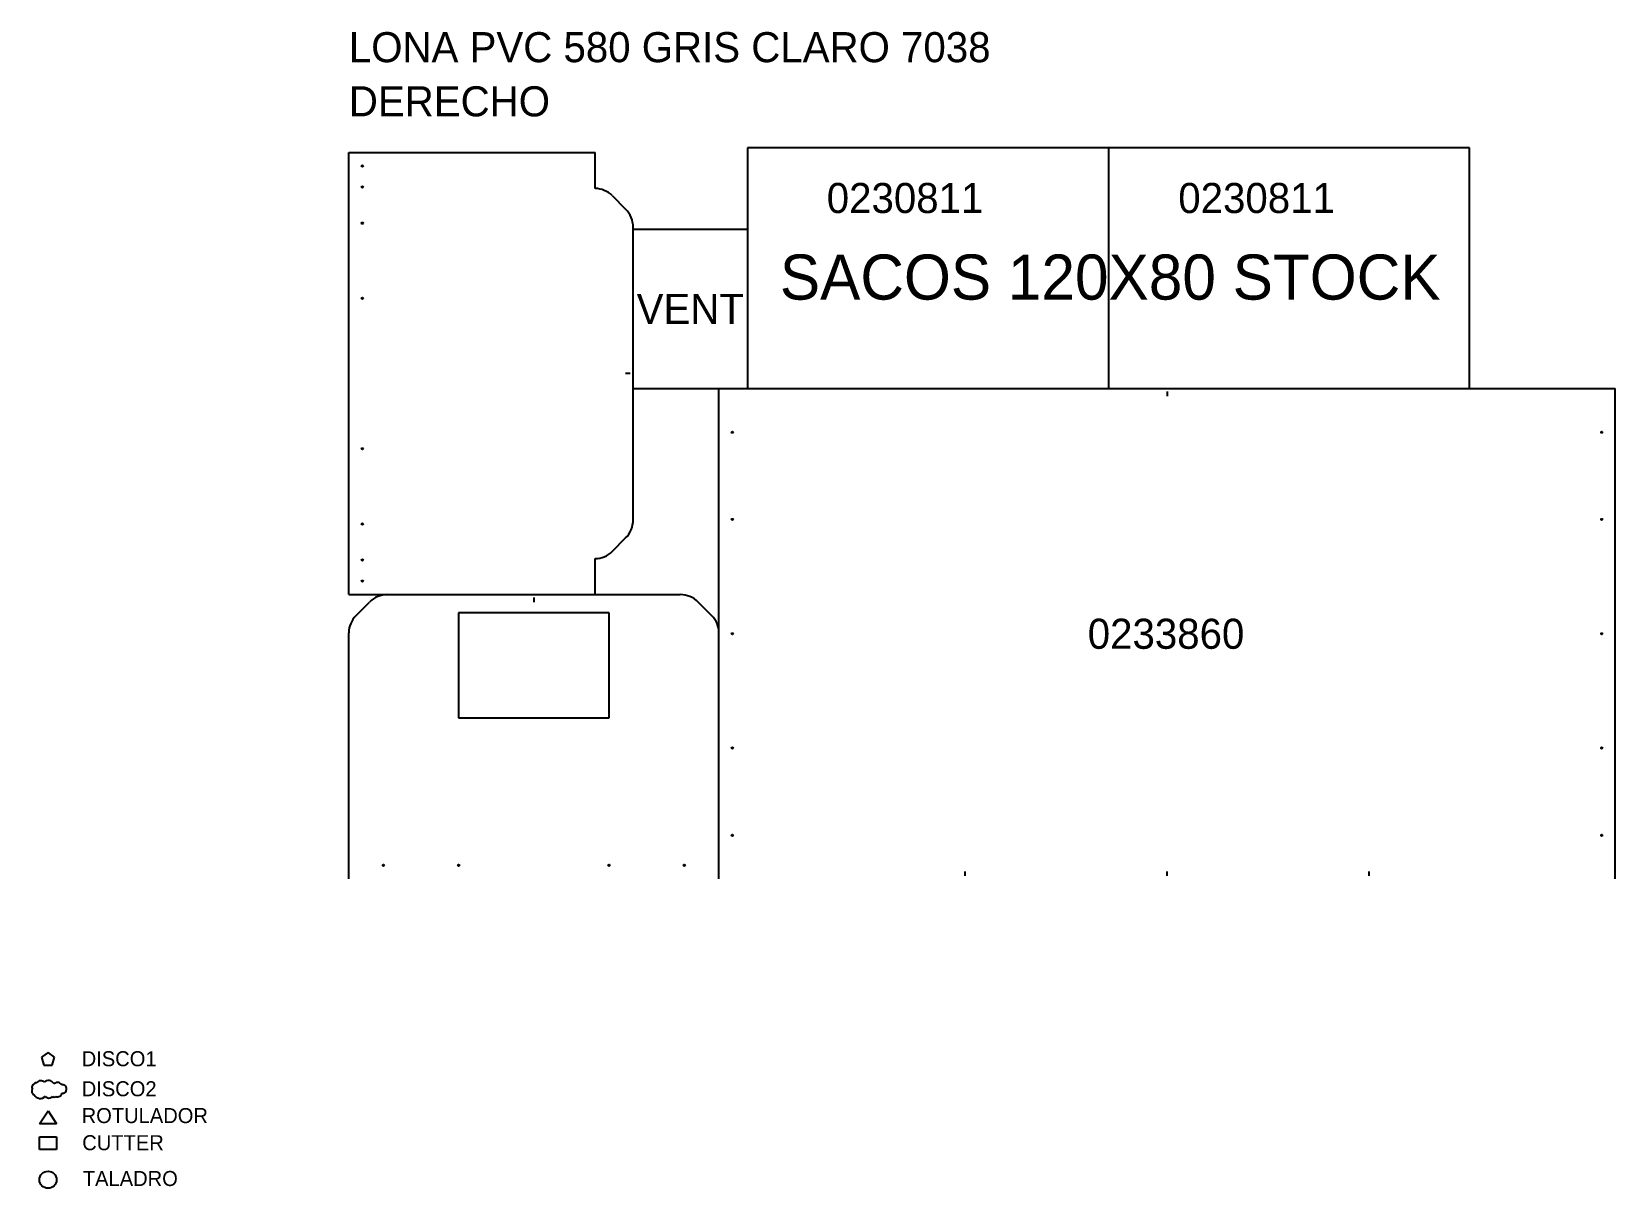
# Model space of a CAD drawing. Header units: metres. Extents: x -54 to 5210, y -29 to 3816.
import ezdxf
from ezdxf.enums import TextEntityAlignment as Align

# ---------------------------------------------------------------- set-up
doc = ezdxf.new("R2010")
doc.units = ezdxf.units.M

msp = doc.modelspace()

# ---------------------------------------------------------------- linework, layer by layer
at = {"layer": 'CUTTER'}
for p, q in [((-28.526826, 100), (-28.526826, 143.101663)), ((-28.526826, 143.101663), (28.526826, 143.101663)), ((28.526826, 143.101663), (28.526826, 100)), ((28.526826, 100), (-28.526826, 100))]:
    msp.add_line(p, q, dxfattribs=at)
at = {"layer": 'DISCO1'}
for p, q in [((4725, 3430), (2325, 3430)), ((2325, 3430), (2325, 2630)), ((3525, 3430), (3525, 2630)), ((4725, 2630), (4725, 3430)), ((1000, 1945), (1000, 3415)), ((1000, 3415), (1818.525, 3415)), ((1818.5, 3295), (1818.5, 3415)), ((1875.093, 3271.569), (1920.104, 3226.558)), ((1945, 2193.546), (1945, 3166.454)), ((1945, 3160), (2325, 3160)), ((1945, 2630), (5210, 2630)), ((2230, 1000), (2230, 2630)), ((5210, 1000), (5210, 2630)), ((1875.093, 2088.431), (1920.104, 2133.442)), ((1818.5, 1945), (1818.5, 2065)), ((1000, 1945), (2101.454, 1945)), ((1023.431, 1875.093), (1068.442, 1920.104)), ((2206.569, 1875.093), (2161.558, 1920.104)), ((1000, 1000), (1000, 1818.525)), ((0, 423.031668), (-21.904418, 407.117177)), ((21.904418, 407.117177), (0, 423.031668)), ((-21.904418, 407.117177), (-13.537675, 381.366989)), ((-13.537675, 381.366989), (13.537675, 381.366989)), ((13.537675, 381.366989), (21.904418, 407.117177))]:
    msp.add_line(p, q, dxfattribs=at)
for centre, radius, start, end in [((1818.525, 3215), 80, 45, 90), ((1860, 3166.454), 85, 0, 45), ((1860, 2193.546), 85, 315, 0), ((1818.525, 2145), 80, 270, 315), ((1128.546, 1860), 85, 90, 135), ((2101.454, 1860), 85, 45, 90), ((1080, 1818.525), 80, 135, 180), ((2150, 1818.525), 80, 0, 45)]:
    msp.add_arc(centre, radius, start, end, dxfattribs=at)
at = {"layer": 'DISCO2'}
for centre, radius, start, end in [((-41.983141, 307.064633), 11.762002, 104.489763, 210.749967), ((-39.999858, 317.556837), 5.006981, 63.434949, 169.695154), ((-24.453482, 313.654249), 15.726469, 41.536756, 147.796961), ((1.457145, 309.879614), 20.040693, 28.61046, 134.870664), ((20.07441, 318.708421), 1.279537, 36.869898, 143.130102), ((31.462291, 309.303823), 14.522183, 29.275254, 135.535459), ((45.281292, 314.741855), 2.023126, 18.434949, 124.695154), ((-42.367002, 293.949377), 12.041423, 143.860721, 250.120926), ((-25.605065, 294.269261), 23.886597, 209.173846, 315.434051), ((3.18452, 286.336131), 14.714677, 216.869898, 323.130102), ((20.522248, 281.281959), 6.725182, 214.143587, 320.403791), ((31.718198, 290.302696), 14.602989, 245.680691, 351.940896), ((49.567741, 299.195479), 11.453466, 252.779621, 359.039825), ((47.96832, 302.010461), 13.393185, 347.025897, 93.286102)]:
    msp.add_arc(centre, radius, start, end, dxfattribs=at)
at = {"layer": 'ROTULADOR'}
for p, q in [((1935, 2680), (1920, 2680)), ((3720, 2620), (3720, 2605)), ((1615, 1935), (1615, 1920)), ((1865, 1885), (1365, 1885)), ((1365, 1885), (1365, 1535)), ((1865, 1535), (1865, 1885)), ((1365, 1535), (1865, 1535)), ((3048.525, 1010), (3048.525, 1025)), ((3720, 1010), (3720, 1025)), ((4391.475, 1010), (4391.475, 1025)), ((-28.526826, 185.632779), (0, 228.734442)), ((0, 228.734442), (28.526826, 185.632779)), ((28.526826, 185.632779), (-28.526826, 185.632779))]:
    msp.add_line(p, q, dxfattribs=at)
for centre in [(1045, 3370), (1045, 3300), (1045, 3180), (1045, 2930), (2275, 2485), (5165, 2485), (1045, 2430), (1045, 2180), (2275, 2195), (5165, 2195), (1045, 2060), (1045, 1990), (2275, 1815), (5165, 1815), (2275, 1435), (5165, 1435), (2275, 1145), (5165, 1145), (1115, 1045), (1365, 1045), (1865, 1045), (2115, 1045)]:
    msp.add_circle(centre, 2.5, dxfattribs=at)
at = {"layer": 'taladro'}
msp.add_circle((0, 0), 28.526826, dxfattribs=at)

# ---------------------------------------------------------------- texts
at = {"layer": 'CUTTER'}
msp.add_text('CUTTER', height=50, dxfattribs=at).set_placement((113.743011, 98.190458))
at = {"layer": 'DISCO1'}
msp.add_text('DISCO1', height=50, dxfattribs=at).set_placement((111.833052, 377.317835))
at = {"layer": 'DISCO2'}
msp.add_text('DISCO2', height=50, dxfattribs=at).set_placement((111.833052, 277.497079))
at = {"layer": 'ROTULADOR'}
msp.add_text('ROTULADOR', height=50, dxfattribs=at).set_placement((111.730732, 188.320065))
at = {"layer": 'taladro'}
msp.add_text('TALADRO', height=50, dxfattribs=at).set_placement((115.584757, -20.832774))
at = {"layer": 'texto'}
for s, p in [('LONA PVC 580 GRIS CLARO 7038', (1000, 3715)), ('DERECHO', (1000, 3535))]:
    msp.add_text(s, height=100, dxfattribs=at).set_placement(p)
for s, height, p in [('0230811', 100, (2588.61453, 3213.607137)), ('0230811', 100, (3757.168329, 3213.607137)), ('SACOS 120X80 STOCK', 150, (2432.740412, 2925.736463))]:
    msp.add_text(s, height=height, rotation=360, dxfattribs=at).set_placement(p)
for s, p in [('VENT', (2135, 2895)), ('0233860', (3716.5, 1815))]:
    msp.add_text(s, height=100, dxfattribs=at).set_placement(p, align=Align.MIDDLE_CENTER)

doc.saveas('drawing.dxf')
